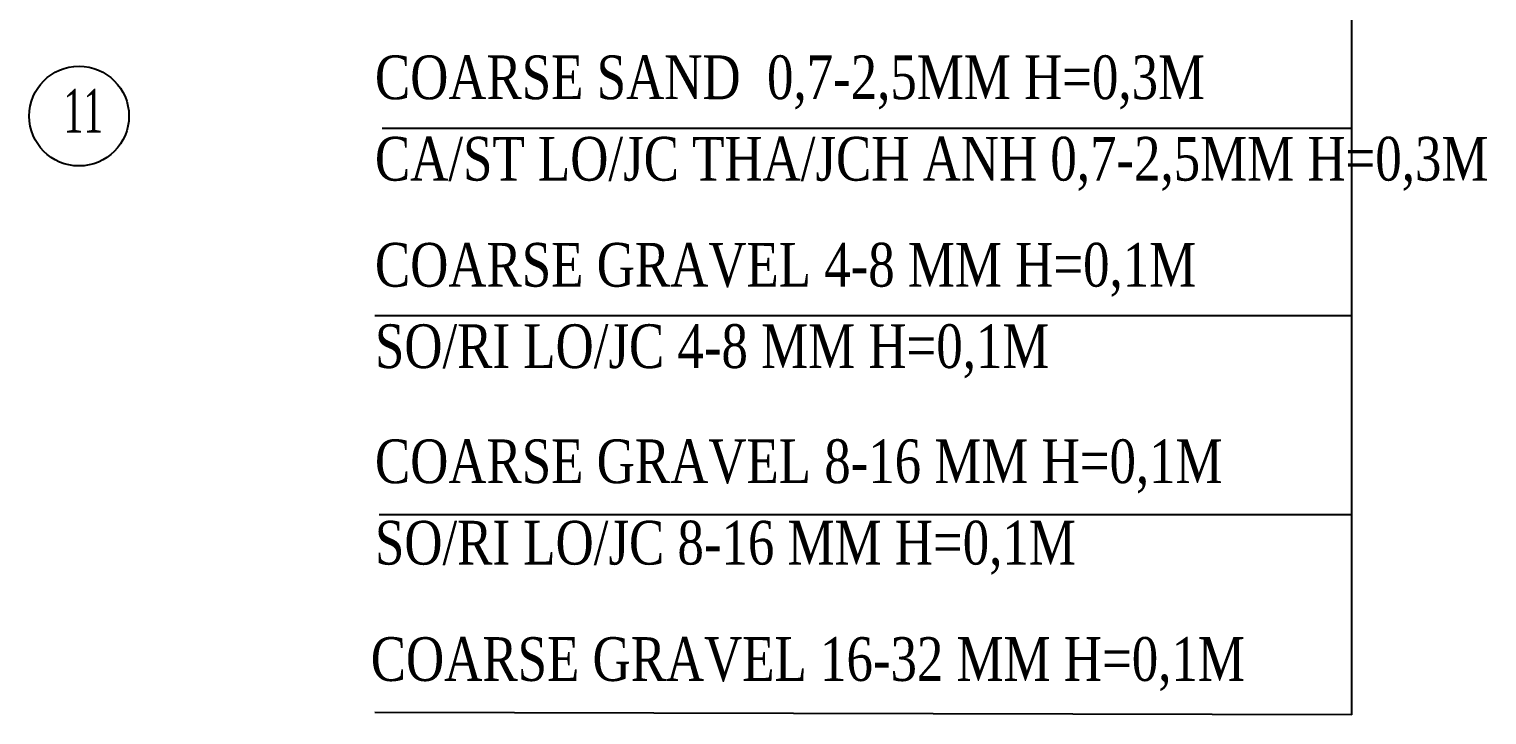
# Model space of a CAD drawing. Header units: millimetres. Extents: x -702765 to 835888, y -645289 to 262.
# Drawn here: x 539926 to 546591, y -305478 to -302342 of the extents above; entities that cross this region are included whole.
import ezdxf
from ezdxf.enums import TextEntityAlignment as Align

# ---------------------------------------------------------------- set-up
doc = ezdxf.new("R2010")
doc.units = ezdxf.units.MM
doc.header["$LTSCALE"] = 0.01
doc.layers.add('HACTH', color=9, linetype='Continuous')
doc.styles.add('text', font='romans.shx', dxfattribs={"width": 0.8, "bigfont": 'romansvn.shx'})
doc.styles.add('TUYEN', font='vntimeh.shx', dxfattribs={"width": 0.6, "height": 200})

msp = doc.modelspace()

# ---------------------------------------------------------------- linework, layer by layer
for p, q in [((545974.1, -305477.7), (545974.1, -298676.9)), ((545974.1, -302796.6), (541540.2, -302796.6)), ((545974.1, -302796.6), (541540.2, -302796.6)), ((545974.1, -303653.7), (541507, -303652.8)), ((545974.1, -304562.4), (541526.1, -304562.4)), ((545974.1, -305477.7), (541507, -305466.7))]:
    msp.add_line(p, q)
msp.add_circle((540154.1, -302739.6), 228.1)
msp.add_circle((540154.1, -302739.6), 228.1)

# ---------------------------------------------------------------- texts
at = {"layer": 'HACTH', "color": 4, "style": 'TUYEN', "width": 0.6}
msp.add_text('11', height=200, dxfattribs=at).set_placement((540173.8, -302815.2), align=Align.CENTER)
at = {"layer": 'HACTH', "color": 4, "char_height": 200, "width": 10494.084, "attachment_point": 1, "style": 'text'}
for s, insert in [('{\\Fvntimeh,romansvn|c0;COARSE SAND  0,7-2,5mm h=0,3m}', (541507, -302462.3)), ('{\\Fvntimeh,romansvn|c0;CA/ST LO/JC THA/JCH ANH 0,7-2,5mm h=0,3m}', (541507, -302834.6)), ('{\\Fvntimeh,romansvn|c0;COARSE GRAVEL 4-8 mm h=0,1m}', (541507, -303319.5)), ('{\\Fvntimeh,romansvn|c0;SO/RI LO/JC 4-8 mm h=0,1m}', (541507, -303691.7)), ('{\\Fvntimeh,romansvn|c0;COARSE GRAVEL 8-16 mm h=0,1m}', (541507, -304218.1)), ('{\\Fvntimeh,romansvn|c0;SO/RI LO/JC 8-16 mm h=0,1m}', (541507, -304590.3)), ('{\\Fvntimeh,romansvn|c0;COARSE GRAVEL 16-32 mm h=0,1m}', (541487.9, -305122.4))]:
    msp.add_mtext(s, dxfattribs=dict(at, insert=insert))

doc.saveas('drawing.dxf')
